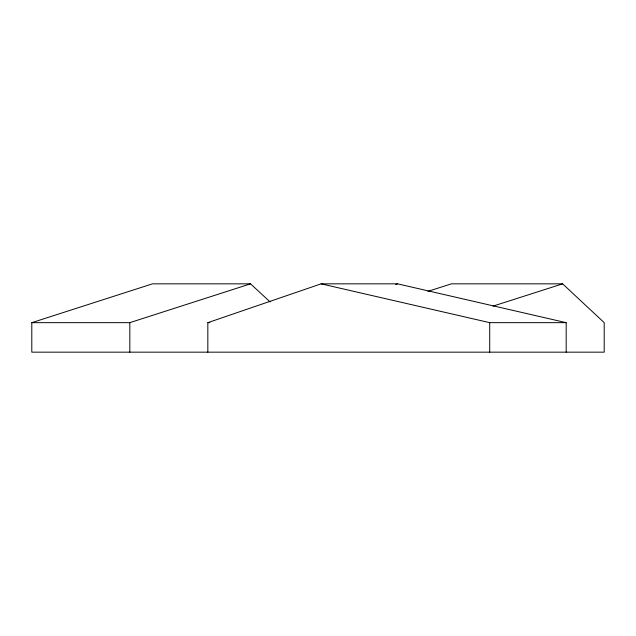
<?xml version="1.0" encoding="UTF-8"?>
<svg xmlns="http://www.w3.org/2000/svg" width="636" height="636" viewBox="0 0 636 636"><rect width="100%" height="100%" fill="white"/><g stroke="black" fill="none" stroke-linecap="round" stroke-linejoin="round"><path stroke-width="0.95" d="M207.829 352.161L207.829 322.659L321.124 283.839L397.587 283.839L566.183 322.659L566.183 352.161M395.719 284.483L397.587 283.839M427.917 291.36L451.409 283.839L562.622 283.839L604.2 322.659L604.2 352.161L31.8 352.161L31.8 322.659L152.473 283.839L250.505 283.839L270.125 301.909M31.8 322.659L129.824 322.659L250.505 283.839M493.067 306.107L562.622 283.839M207.829 322.659L209.816 322.659M321.124 283.839L489.712 322.659L566.183 322.659M489.712 322.659L489.712 352.161M129.824 322.659L129.824 352.161"/></g></svg>
